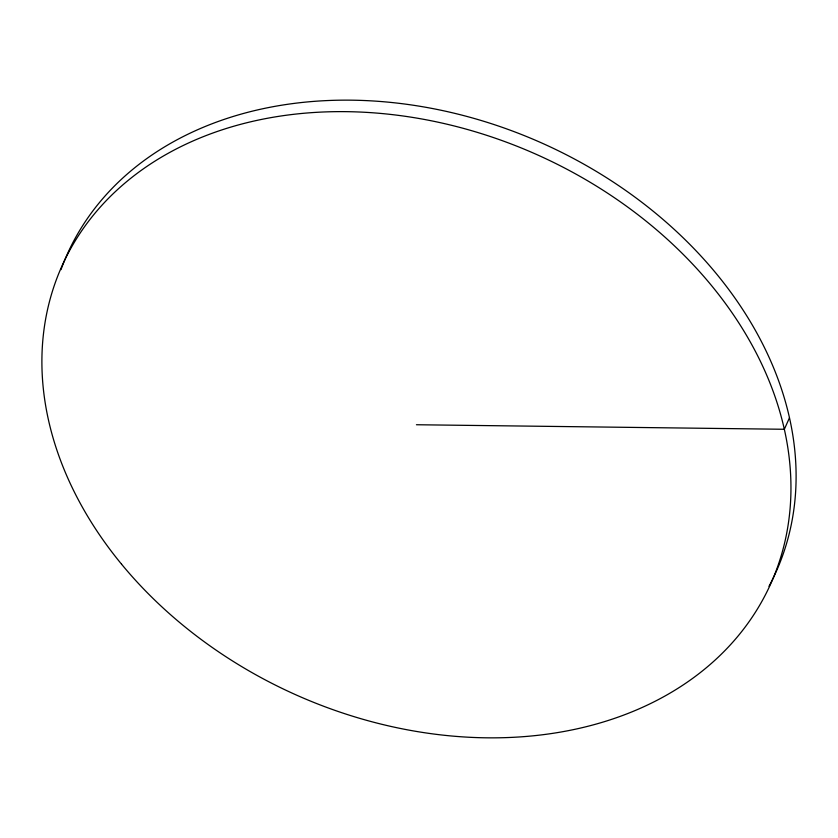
<?xml version="1.0" encoding="UTF-8"?>
<svg xmlns="http://www.w3.org/2000/svg" width="838" height="838" viewBox="0 0 838 838"><rect width="100%" height="100%" fill="white"/><g stroke="black" fill="none" stroke-linecap="round" stroke-linejoin="round"><path stroke-width="1.26" d="M789.48 417.785L784.337 429.276L416.434 424.74M60.985 269.647A388.382 295.762 24.1 0 1 542.333 143.267A388.382 295.762 24.1 0 1 768.98 586.338M121.541 564.173A388.382 295.762 24.1 0 0 763.837 597.819A388.382 295.762 24.1 0 0 363.912 112.229A388.382 295.762 24.1 0 0 121.541 564.173"/></g></svg>
